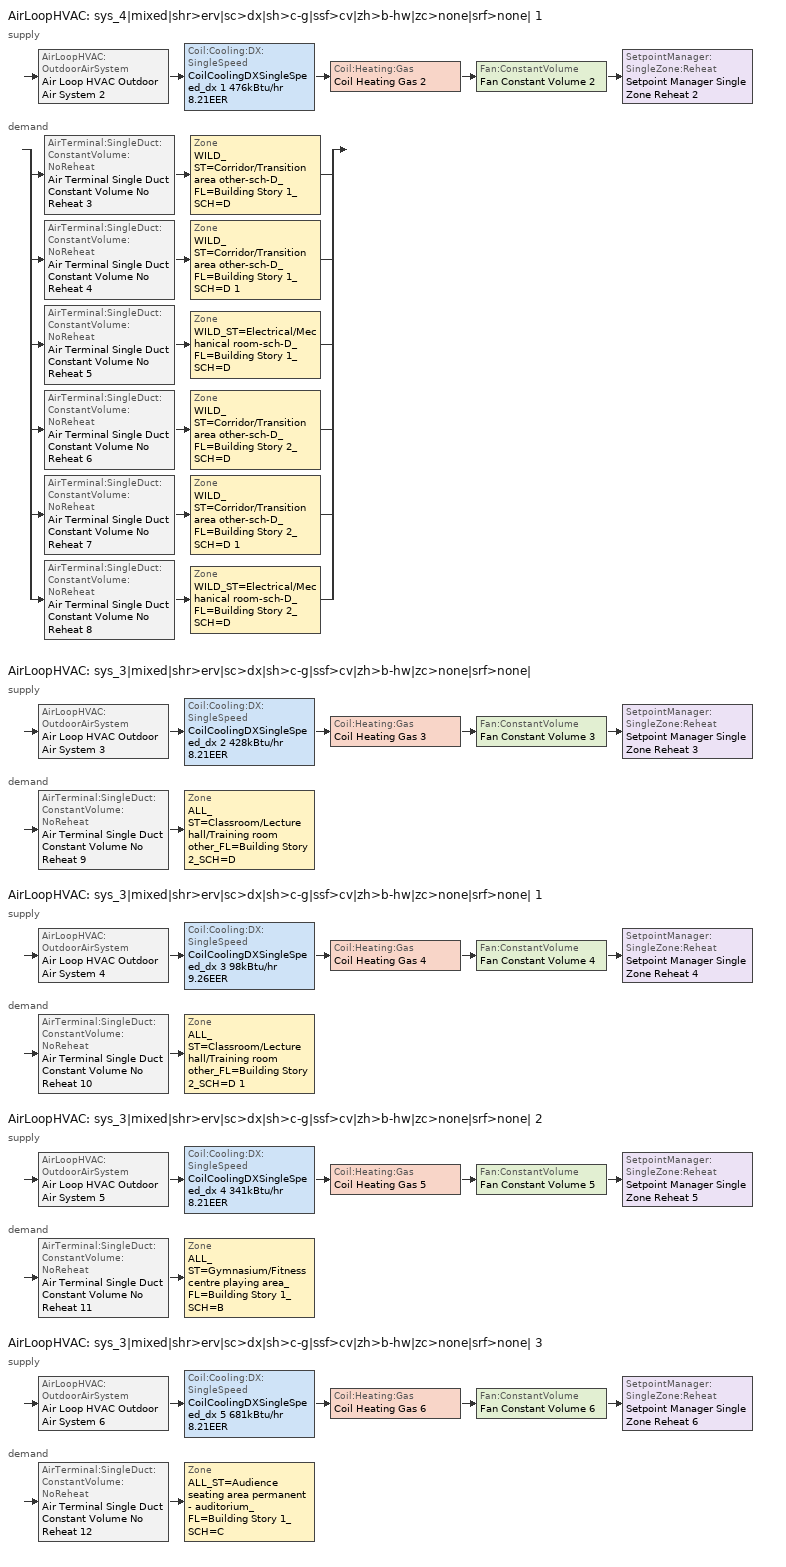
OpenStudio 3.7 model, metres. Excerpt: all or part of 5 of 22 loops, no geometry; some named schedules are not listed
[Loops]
AirLoopHVAC 'sys_4|mixed|shr>erv|sc>dx|sh>c-g|ssf>cv|zh>b-hw|zc>none|srf>none| 1'
 supply: AirLoopHVAC:OutdoorAirSystem 'Air Loop HVAC Outdoor Air System 2' > Coil:Cooling:DX:SingleSpeed 'CoilCoolingDXSingleSpeed_dx 1 476kBtu/hr 8.21EER' > Coil:Heating:Gas 'Coil Heating Gas 2' > Fan:ConstantVolume 'Fan Constant Volume 2' > SetpointManager:SingleZone:Reheat 'Setpoint Manager Single Zone Reheat 2'
 demand: split
  | AirTerminal:SingleDuct:ConstantVolume:NoReheat 'Air Terminal Single Duct Constant Volume No Reheat 3' > Zone 'WILD_ST=Corridor/Transition area other-sch-D_FL=Building Story 1_SCH=D'
  | AirTerminal:SingleDuct:ConstantVolume:NoReheat 'Air Terminal Single Duct Constant Volume No Reheat 4' > Zone 'WILD_ST=Corridor/Transition area other-sch-D_FL=Building Story 1_SCH=D 1'
  | AirTerminal:SingleDuct:ConstantVolume:NoReheat 'Air Terminal Single Duct Constant Volume No Reheat 5' > Zone 'WILD_ST=Electrical/Mechanical room-sch-D_FL=Building Story 1_SCH=D'
  | AirTerminal:SingleDuct:ConstantVolume:NoReheat 'Air Terminal Single Duct Constant Volume No Reheat 6' > Zone 'WILD_ST=Corridor/Transition area other-sch-D_FL=Building Story 2_SCH=D'
  | AirTerminal:SingleDuct:ConstantVolume:NoReheat 'Air Terminal Single Duct Constant Volume No Reheat 7' > Zone 'WILD_ST=Corridor/Transition area other-sch-D_FL=Building Story 2_SCH=D 1'
  | AirTerminal:SingleDuct:ConstantVolume:NoReheat 'Air Terminal Single Duct Constant Volume No Reheat 8' > Zone 'WILD_ST=Electrical/Mechanical room-sch-D_FL=Building Story 2_SCH=D'
AirLoopHVAC 'sys_3|mixed|shr>erv|sc>dx|sh>c-g|ssf>cv|zh>b-hw|zc>none|srf>none|'
 supply: AirLoopHVAC:OutdoorAirSystem 'Air Loop HVAC Outdoor Air System 3' > Coil:Cooling:DX:SingleSpeed 'CoilCoolingDXSingleSpeed_dx 2 428kBtu/hr 8.21EER' > Coil:Heating:Gas 'Coil Heating Gas 3' > Fan:ConstantVolume 'Fan Constant Volume 3' > SetpointManager:SingleZone:Reheat 'Setpoint Manager Single Zone Reheat 3'
 demand: AirTerminal:SingleDuct:ConstantVolume:NoReheat 'Air Terminal Single Duct Constant Volume No Reheat 9' > Zone 'ALL_ST=Classroom/Lecture hall/Training room other_FL=Building Story 2_SCH=D'
AirLoopHVAC 'sys_3|mixed|shr>erv|sc>dx|sh>c-g|ssf>cv|zh>b-hw|zc>none|srf>none| 1'
 supply: AirLoopHVAC:OutdoorAirSystem 'Air Loop HVAC Outdoor Air System 4' > Coil:Cooling:DX:SingleSpeed 'CoilCoolingDXSingleSpeed_dx 3 98kBtu/hr 9.26EER' > Coil:Heating:Gas 'Coil Heating Gas 4' > Fan:ConstantVolume 'Fan Constant Volume 4' > SetpointManager:SingleZone:Reheat 'Setpoint Manager Single Zone Reheat 4'
 demand: AirTerminal:SingleDuct:ConstantVolume:NoReheat 'Air Terminal Single Duct Constant Volume No Reheat 10' > Zone 'ALL_ST=Classroom/Lecture hall/Training room other_FL=Building Story 2_SCH=D 1'
AirLoopHVAC 'sys_3|mixed|shr>erv|sc>dx|sh>c-g|ssf>cv|zh>b-hw|zc>none|srf>none| 2'
 supply: AirLoopHVAC:OutdoorAirSystem 'Air Loop HVAC Outdoor Air System 5' > Coil:Cooling:DX:SingleSpeed 'CoilCoolingDXSingleSpeed_dx 4 341kBtu/hr 8.21EER' > Coil:Heating:Gas 'Coil Heating Gas 5' > Fan:ConstantVolume 'Fan Constant Volume 5' > SetpointManager:SingleZone:Reheat 'Setpoint Manager Single Zone Reheat 5'
 demand: AirTerminal:SingleDuct:ConstantVolume:NoReheat 'Air Terminal Single Duct Constant Volume No Reheat 11' > Zone 'ALL_ST=Gymnasium/Fitness centre playing area_FL=Building Story 1_SCH=B'
AirLoopHVAC 'sys_3|mixed|shr>erv|sc>dx|sh>c-g|ssf>cv|zh>b-hw|zc>none|srf>none| 3'
 supply: AirLoopHVAC:OutdoorAirSystem 'Air Loop HVAC Outdoor Air System 6' > Coil:Cooling:DX:SingleSpeed 'CoilCoolingDXSingleSpeed_dx 5 681kBtu/hr 8.21EER' > Coil:Heating:Gas 'Coil Heating Gas 6' > Fan:ConstantVolume 'Fan Constant Volume 6' > SetpointManager:SingleZone:Reheat 'Setpoint Manager Single Zone Reheat 6'
 demand: AirTerminal:SingleDuct:ConstantVolume:NoReheat 'Air Terminal Single Duct Constant Volume No Reheat 12' > Zone 'ALL_ST=Audience seating area permanent - auditorium_FL=Building Story 1_SCH=C'
[Sizing:Zone] Zone Cooling Design Supply Air Temperature Input Method=TemperatureDifference; Zone Cooling Design Supply Air Temperature {C}=14; Zone Cooling Design Supply Air Temperature Difference {deltaC}=11; Zone Heating Design Supply Air Temperature Input Method=TemperatureDifference; Zone Heating Design Supply Air Temperature {C}=40; Zone Heating Design Supply Air Temperature Difference {deltaC}=21; Zone Cooling Design Supply Air Humidity Ratio {kg-H2O/kg-air}=0.0085; Zone Heating Design Supply Air Humidity Ratio {kg-H2O/kg-air}=0.008; Zone Heating Sizing Factor=1.3; Zone Cooling Sizing Factor=1.1; Cooling Design Air Flow Method=DesignDay; Heating Design Air Flow Method=DesignDay; Account for Dedicated Outdoor Air System=No; Dedicated Outdoor Air System Control Strategy=NeutralSupplyAir; Dedicated Outdoor Air Low Setpoint Temperature for Design {C}=autosize; Dedicated Outdoor Air High Setpoint Temperature for Design {C}=autosize; Zone Load Sizing Method=Sensible Load Only No Latent Load; Zone Latent Cooling Design Supply Air Humidity Ratio Input Method=HumidityRatioDifference; Zone Cooling Design Supply Air Humidity Ratio Difference {kgWater/kgDryAir}=0.005; Zone Latent Heating Design Supply Air Humidity Ratio Input Method=HumidityRatioDifference; Zone Humidification Design Supply Air Humidity Ratio Difference {kgWater/kgDryAir}=0.005
ALL_ST=Classroom/Lecture hall/Training room other_FL=Building Story 2_SCH=D; ALL_ST=Classroom/Lecture hall/Training room other_FL=Building Story 2_SCH=D 1; ALL_ST=Gymnasium/Fitness centre playing area_FL=Building Story 1_SCH=B; ALL_ST=Audience seating area permanent - auditorium_FL=Building Story 1_SCH=C; WILD_ST=Corridor/Transition area other-sch-D_FL=Building Story 1_SCH=D; WILD_ST=Corridor/Transition area other-sch-D_FL=Building Story 1_SCH=D 1; WILD_ST=Electrical/Mechanical room-sch-D_FL=Building Story 1_SCH=D; WILD_ST=Corridor/Transition area other-sch-D_FL=Building Story 2_SCH=D; WILD_ST=Corridor/Transition area other-sch-D_FL=Building Story 2_SCH=D 1; WILD_ST=Electrical/Mechanical room-sch-D_FL=Building Story 2_SCH=D
[Zone equipment]
ALL_ST=Classroom/Lecture hall/Training room other_FL=Building Story 2_SCH=D: Zone HVAC Baseboard Convective Water 9, Air Terminal Single Duct Constant Volume No Reheat 9
ALL_ST=Classroom/Lecture hall/Training room other_FL=Building Story 2_SCH=D 1: Zone HVAC Baseboard Convective Water 10, Air Terminal Single Duct Constant Volume No Reheat 10
ALL_ST=Gymnasium/Fitness centre playing area_FL=Building Story 1_SCH=B: Zone HVAC Baseboard Convective Water 11, Air Terminal Single Duct Constant Volume No Reheat 11
ALL_ST=Audience seating area permanent - auditorium_FL=Building Story 1_SCH=C: Zone HVAC Baseboard Convective Water 12, Air Terminal Single Duct Constant Volume No Reheat 12
WILD_ST=Corridor/Transition area other-sch-D_FL=Building Story 1_SCH=D: Zone HVAC Baseboard Convective Water 3, Air Terminal Single Duct Constant Volume No Reheat 3
WILD_ST=Corridor/Transition area other-sch-D_FL=Building Story 1_SCH=D 1: Zone HVAC Baseboard Convective Water 4, Air Terminal Single Duct Constant Volume No Reheat 4
WILD_ST=Electrical/Mechanical room-sch-D_FL=Building Story 1_SCH=D: Zone HVAC Baseboard Convective Water 5, Air Terminal Single Duct Constant Volume No Reheat 5
WILD_ST=Corridor/Transition area other-sch-D_FL=Building Story 2_SCH=D: Zone HVAC Baseboard Convective Water 6, Air Terminal Single Duct Constant Volume No Reheat 6
WILD_ST=Corridor/Transition area other-sch-D_FL=Building Story 2_SCH=D 1: Zone HVAC Baseboard Convective Water 7, Air Terminal Single Duct Constant Volume No Reheat 7
WILD_ST=Electrical/Mechanical room-sch-D_FL=Building Story 2_SCH=D: Zone HVAC Baseboard Convective Water 8, Air Terminal Single Duct Constant Volume No Reheat 8
[AirLoopHVAC] Design Supply Air Flow Rate {m3/s}=autosize; Design Return Air Flow Fraction of Supply Air Flow=1
Name | Availability Schedule
sys_4|mixed|shr>erv|sc>dx|sh>c-g|ssf>cv|zh>b-hw|zc>none|srf>none| 1 | sys_4|mixed|shr>none|sc>dx|sh>c-g|ssf>cv|zh>b-hw|zc>none|srf>none| 1 Occ Sch
sys_3|mixed|shr>erv|sc>dx|sh>c-g|ssf>cv|zh>b-hw|zc>none|srf>none| | sys_3|mixed|shr>none|sc>dx|sh>c-g|ssf>cv|zh>b-hw|zc>none|srf>none| Occ Sch
sys_3|mixed|shr>erv|sc>dx|sh>c-g|ssf>cv|zh>b-hw|zc>none|srf>none| 1 | sys_3|mixed|shr>none|sc>dx|sh>c-g|ssf>cv|zh>b-hw|zc>none|srf>none| 1 Occ Sch
sys_3|mixed|shr>erv|sc>dx|sh>c-g|ssf>cv|zh>b-hw|zc>none|srf>none| 2 | sys_3|mixed|shr>none|sc>dx|sh>c-g|ssf>cv|zh>b-hw|zc>none|srf>none| 2 Occ Sch
sys_3|mixed|shr>erv|sc>dx|sh>c-g|ssf>cv|zh>b-hw|zc>none|srf>none| 3 | sys_3|mixed|shr>none|sc>dx|sh>c-g|ssf>cv|zh>b-hw|zc>none|srf>none| 3 Occ Sch
[Sizing:System] Type of Load to Size On=Sensible; Design Outdoor Air Flow Rate {m3/s}=Autosize; Central Heating Maximum System Air Flow Ratio=1; Preheat Design Temperature {C}=7; Preheat Design Humidity Ratio {kg-H2O/kg-Air}=0.008; Precool Design Temperature {C}=13; Precool Design Humidity Ratio {kg-H2O/kg-Air}=0.008; Central Cooling Design Supply Air Temperature {C}=13; Central Heating Design Supply Air Temperature {C}=43; Sizing Option=NonCoincident; 100% Outdoor Air in Cooling=No; 100% Outdoor Air in Heating=No; Central Cooling Design Supply Air Humidity Ratio {kg-H2O/kg-Air}=0.0085; Central Heating Design Supply Air Humidity Ratio {kg-H2O/kg-Air}=0.008; Cooling Design Air Flow Method=DesignDay; Cooling Design Air Flow Rate {m3/s}=0; Heating Design Air Flow Method=DesignDay; Heating Design Air Flow Rate {m3/s}=0; System Outdoor Air Method=ZoneSum; Zone Maximum Outdoor Air Fraction=1; Cooling Supply Air Flow Rate Per Floor Area {m3/s-m2}=0.00996765; Cooling Fraction of Autosized Cooling Supply Air Flow Rate=1; Cooling Supply Air Flow Rate Per Unit Cooling Capacity {m3/s-W}=3.94755e-05; Heating Supply Air Flow Rate Per Floor Area {m3/s-m2}=0.00996765; Heating Fraction of Autosized Heating Supply Air Flow Rate=1; Heating Fraction of Autosized Cooling Supply Air Flow Rate=1; Heating Supply Air Flow Rate Per Unit Heating Capacity {m3/s-W}=3.15882e-05; Cooling Design Capacity Method=CoolingDesignCapacity; Cooling Design Capacity {W}=autosize; Cooling Design Capacity Per Floor Area {W/m2}=234.7; Fraction of Autosized Cooling Design Capacity=1; Heating Design Capacity Method=HeatingDesignCapacity; Heating Design Capacity {W}=autosize; Heating Design Capacity Per Floor Area {W/m2}=157; Fraction of Autosized Heating Design Capacity=1; Central Cooling Capacity Control Method=OnOff; Occupant Diversity=autosize
sys_4|mixed|shr>erv|sc>dx|sh>c-g|ssf>cv|zh>b-hw|zc>none|srf>none| 1; sys_3|mixed|shr>erv|sc>dx|sh>c-g|ssf>cv|zh>b-hw|zc>none|srf>none|; sys_3|mixed|shr>erv|sc>dx|sh>c-g|ssf>cv|zh>b-hw|zc>none|srf>none| 1; sys_3|mixed|shr>erv|sc>dx|sh>c-g|ssf>cv|zh>b-hw|zc>none|srf>none| 2; sys_3|mixed|shr>erv|sc>dx|sh>c-g|ssf>cv|zh>b-hw|zc>none|srf>none| 3
[Fan:ConstantVolume] Availability Schedule=Always On Discrete; Fan Total Efficiency=0.39975; Pressure Rise {Pa}=640; Maximum Flow Rate {m3/s}=AutoSize; Motor Efficiency=0.615
Fan Constant Volume 2; Fan Constant Volume 3; Fan Constant Volume 4; Fan Constant Volume 5; Fan Constant Volume 6
[Coil:Cooling:DX:SingleSpeed] Availability Schedule=Always On Discrete; Rated Total Cooling Capacity {W}=autosize; Rated Sensible Heat Ratio=autosize; Rated Air Flow Rate {m3/s}=autosize; Rated Evaporator Fan Power Per Volume Flow Rate 2017 {W/(m3/s)}=773.3; Rated Evaporator Fan Power Per Volume Flow Rate 2023 {W/(m3/s)}=934.4; Total Cooling Capacity Function of Temperature Curve=DXCOOL-NECB2011-REF-CAPFT; Total Cooling Capacity Function of Flow Fraction Curve=DXCOOL-NECB2011-REF-CAPFFLOW; Energy Input Ratio Function of Temperature Curve=DXCOOL-NECB2011-REF-COOLEIRFT; Energy Input Ratio Function of Flow Fraction Curve=DXCOOL-NECB2011-REF-COOLEIRFFLOW; Part Load Fraction Correlation Curve=DXCOOL-NECB2011-REF-COOLPLFFPLR; Minimum Outdoor Dry-Bulb Temperature for Compressor Operation {C}=-25; Nominal Time for Condensate Removal to Begin {s}=0; Ratio of Initial Moisture Evaporation Rate and Steady State Latent Capacity=0; Maximum Cycling Rate {cycles/hr}=0; Latent Capacity Time Constant {s}=0; Condenser Type=AirCooled; Evaporative Condenser Effectiveness=0.9; Evaporative Condenser Air Flow Rate {m3/s}=autosize; Evaporative Condenser Pump Rated Power Consumption {W}=autosize; Crankcase Heater Capacity {W}=0; Maximum Outdoor Dry-Bulb Temperature for Crankcase Heater Operation {C}=10; Basin Heater Capacity {W/K}=0; Basin Heater Setpoint Temperature {C}=2
Name | Rated COP {W/W}
CoilCoolingDXSingleSpeed_dx 1 476kBtu/hr 8.21EER; CoilCoolingDXSingleSpeed_dx 2 428kBtu/hr 8.21EER; CoilCoolingDXSingleSpeed_dx 4 341kBtu/hr 8.21EER; CoilCoolingDXSingleSpeed_dx 5 681kBtu/hr 8.21EER | 2.87058
CoilCoolingDXSingleSpeed_dx 3 98kBtu/hr 9.26EER | 3.22027
[Coil:Heating:Gas] Availability Schedule=Always On Discrete; Gas Burner Efficiency=0.81; Nominal Capacity {W}=AutoSize; On Cycle Parasitic Electric Load {W}=0; Part Load Fraction Correlation Curve=FURNACE-EFFPLR-NECB2011; Off Cycle Parasitic Gas Load {W}=0
Coil Heating Gas 2; Coil Heating Gas 3; Coil Heating Gas 4; Coil Heating Gas 5; Coil Heating Gas 6
[Controller:OutdoorAir] Minimum Outdoor Air Flow Rate {m3/s}=autosize; Maximum Outdoor Air Flow Rate {m3/s}=Autosize; Economizer Control Type=DifferentialEnthalpy; Economizer Control Action Type=ModulateFlow; Lockout Type=NoLockout; Minimum Limit Type=FixedMinimum; High Humidity Control=No; Heat Recovery Bypass Control Type=BypassWhenOAFlowGreaterThanMinimum; Economizer Operation Staging=InterlockedWithMechanicalCooling
Name | Minimum Outdoor Air Schedule | Controller Mechanical Ventilation
Controller Outdoor Air 2 | sys_4|mixed|shr>none|sc>dx|sh>c-g|ssf>cv|zh>b-hw|zc>none|srf>none| 1 Occ Sch | Controller Mechanical Ventilation 2
Controller Outdoor Air 3 | sys_3|mixed|shr>none|sc>dx|sh>c-g|ssf>cv|zh>b-hw|zc>none|srf>none| Occ Sch | Controller Mechanical Ventilation 3
Controller Outdoor Air 4 | sys_3|mixed|shr>none|sc>dx|sh>c-g|ssf>cv|zh>b-hw|zc>none|srf>none| 1 Occ Sch | Controller Mechanical Ventilation 4
Controller Outdoor Air 5 | sys_3|mixed|shr>none|sc>dx|sh>c-g|ssf>cv|zh>b-hw|zc>none|srf>none| 2 Occ Sch | Controller Mechanical Ventilation 5
Controller Outdoor Air 6 | sys_3|mixed|shr>none|sc>dx|sh>c-g|ssf>cv|zh>b-hw|zc>none|srf>none| 3 Occ Sch | Controller Mechanical Ventilation 6
[Controller:MechanicalVentilation] Availability Schedule=Always On Discrete; System Outdoor Air Method=ZoneSum
Controller Mechanical Ventilation 2; Controller Mechanical Ventilation 3; Controller Mechanical Ventilation 4; Controller Mechanical Ventilation 5; Controller Mechanical Ventilation 6
[AirLoopHVAC:OutdoorAirSystem]
Name | Controller
Air Loop HVAC Outdoor Air System 2 | Controller Outdoor Air 2
Air Loop HVAC Outdoor Air System 3 | Controller Outdoor Air 3
Air Loop HVAC Outdoor Air System 4 | Controller Outdoor Air 4
Air Loop HVAC Outdoor Air System 5 | Controller Outdoor Air 5
Air Loop HVAC Outdoor Air System 6 | Controller Outdoor Air 6
[SetpointManager:SingleZone:Reheat] Minimum Supply Air Temperature {C}=13; Maximum Supply Air Temperature {C}=43
Name | Control Zone | Setpoint Node or NodeList
Setpoint Manager Single Zone Reheat 2 | WILD_ST=Corridor/Transition area other-sch-D_FL=Building Story 1_SCH=D | sys_4|mixed|shr>erv|sc>dx|sh>c-g|ssf>cv|zh>b-hw|zc>none|srf>none| 1 Supply Outlet Node
Setpoint Manager Single Zone Reheat 3 | ALL_ST=Classroom/Lecture hall/Training room other_FL=Building Story 2_SCH=D | sys_3|mixed|shr>erv|sc>dx|sh>c-g|ssf>cv|zh>b-hw|zc>none|srf>none| Supply Outlet Node
Setpoint Manager Single Zone Reheat 4 | ALL_ST=Classroom/Lecture hall/Training room other_FL=Building Story 2_SCH=D 1 | sys_3|mixed|shr>erv|sc>dx|sh>c-g|ssf>cv|zh>b-hw|zc>none|srf>none| 1 Supply Outlet Node
Setpoint Manager Single Zone Reheat 5 | ALL_ST=Gymnasium/Fitness centre playing area_FL=Building Story 1_SCH=B | sys_3|mixed|shr>erv|sc>dx|sh>c-g|ssf>cv|zh>b-hw|zc>none|srf>none| 2 Supply Outlet Node
Setpoint Manager Single Zone Reheat 6 | ALL_ST=Audience seating area permanent - auditorium_FL=Building Story 1_SCH=C | sys_3|mixed|shr>erv|sc>dx|sh>c-g|ssf>cv|zh>b-hw|zc>none|srf>none| 3 Supply Outlet Node
[AirTerminal:SingleDuct:ConstantVolume:NoReheat] Availability Schedule=Always On Discrete; Maximum Air Flow Rate {m3/s}=AutoSize
Air Terminal Single Duct Constant Volume No Reheat 3; Air Terminal Single Duct Constant Volume No Reheat 4; Air Terminal Single Duct Constant Volume No Reheat 5; Air Terminal Single Duct Constant Volume No Reheat 6; Air Terminal Single Duct Constant Volume No Reheat 7; Air Terminal Single Duct Constant Volume No Reheat 8; Air Terminal Single Duct Constant Volume No Reheat 9; Air Terminal Single Duct Constant Volume No Reheat 10; Air Terminal Single Duct Constant Volume No Reheat 11; Air Terminal Single Duct Constant Volume No Reheat 12
[Schedule:Ruleset]
Name | Default Day Schedule | Summer Design Day Schedule | Winter Design Day Schedule
sys_3|mixed|shr>none|sc>dx|sh>c-g|ssf>cv|zh>b-hw|zc>none|srf>none| Occ Sch | sys_3|mixed|shr>none|sc>dx|sh>c-g|ssf>cv|zh>b-hw|zc>none|srf>none| Occ Sch Default | sys_3|mixed|shr>none|sc>dx|sh>c-g|ssf>cv|zh>b-hw|zc>none|srf>none| Occ Sch Summer Design Day | sys_3|mixed|shr>none|sc>dx|sh>c-g|ssf>cv|zh>b-hw|zc>none|srf>none| Occ Sch Winter Design Day
sys_3|mixed|shr>none|sc>dx|sh>c-g|ssf>cv|zh>b-hw|zc>none|srf>none| 1 Occ Sch | sys_3|mixed|shr>none|sc>dx|sh>c-g|ssf>cv|zh>b-hw|zc>none|srf>none| 1 Occ Sch Default | sys_3|mixed|shr>none|sc>dx|sh>c-g|ssf>cv|zh>b-hw|zc>none|srf>none| 1 Occ Sch Summer Design Day | sys_3|mixed|shr>none|sc>dx|sh>c-g|ssf>cv|zh>b-hw|zc>none|srf>none| 1 Occ Sch Winter Design Day
sys_3|mixed|shr>none|sc>dx|sh>c-g|ssf>cv|zh>b-hw|zc>none|srf>none| 2 Occ Sch | sys_3|mixed|shr>none|sc>dx|sh>c-g|ssf>cv|zh>b-hw|zc>none|srf>none| 2 Occ Sch Default | sys_3|mixed|shr>none|sc>dx|sh>c-g|ssf>cv|zh>b-hw|zc>none|srf>none| 2 Occ Sch Summer Design Day | sys_3|mixed|shr>none|sc>dx|sh>c-g|ssf>cv|zh>b-hw|zc>none|srf>none| 2 Occ Sch Winter Design Day
sys_3|mixed|shr>none|sc>dx|sh>c-g|ssf>cv|zh>b-hw|zc>none|srf>none| 3 Occ Sch | sys_3|mixed|shr>none|sc>dx|sh>c-g|ssf>cv|zh>b-hw|zc>none|srf>none| 3 Occ Sch Default | sys_3|mixed|shr>none|sc>dx|sh>c-g|ssf>cv|zh>b-hw|zc>none|srf>none| 3 Occ Sch Summer Design Day | sys_3|mixed|shr>none|sc>dx|sh>c-g|ssf>cv|zh>b-hw|zc>none|srf>none| 3 Occ Sch Winter Design Day
sys_4|mixed|shr>none|sc>dx|sh>c-g|ssf>cv|zh>b-hw|zc>none|srf>none| 1 Occ Sch | sys_4|mixed|shr>none|sc>dx|sh>c-g|ssf>cv|zh>b-hw|zc>none|srf>none| 1 Occ Sch Default | sys_4|mixed|shr>none|sc>dx|sh>c-g|ssf>cv|zh>b-hw|zc>none|srf>none| 1 Occ Sch Summer Design Day | sys_4|mixed|shr>none|sc>dx|sh>c-g|ssf>cv|zh>b-hw|zc>none|srf>none| 1 Occ Sch Winter Design Day
[Schedule:Day]
sys_3|mixed|shr>none|sc>dx|sh>c-g|ssf>cv|zh>b-hw|zc>none|srf>none| Occ Sch Default; sys_3|mixed|shr>none|sc>dx|sh>c-g|ssf>cv|zh>b-hw|zc>none|srf>none| 1 Occ Sch Default; sys_4|mixed|shr>none|sc>dx|sh>c-g|ssf>cv|zh>b-hw|zc>none|srf>none| 1 Occ Sch Default: 9, 0, 0, 18, 0, 1, 19, 0, 0, 22, 0, 1, 24, 0, 0
sys_3|mixed|shr>none|sc>dx|sh>c-g|ssf>cv|zh>b-hw|zc>none|srf>none| Occ Sch Winter Design Day; sys_3|mixed|shr>none|sc>dx|sh>c-g|ssf>cv|zh>b-hw|zc>none|srf>none| Occ Sch Summer Design Day; sys_4|mixed|shr>none|sc>dx|sh>c-g|ssf>cv|zh>b-hw|zc>none|srf>none| 1 Occ Sch Winter Design Day; sys_4|mixed|shr>none|sc>dx|sh>c-g|ssf>cv|zh>b-hw|zc>none|srf>none| 1 Occ Sch Summer Design Day: 24, 0, 1
[Schedule:Rule] Rule Order=0; Apply Sunday=Yes; Apply Saturday=Yes; Date Specification Type=DateRange; Start Month=1; Start Day=1; End Month=12; End Day=31
Name | Schedule Ruleset | Day Schedule
Schedule Rule 83 | sys_3|mixed|shr>none|sc>dx|sh>c-g|ssf>cv|zh>b-hw|zc>none|srf>none| Occ Sch | Schedule Day 101
Schedule Rule 105 | sys_4|mixed|shr>none|sc>dx|sh>c-g|ssf>cv|zh>b-hw|zc>none|srf>none| 1 Occ Sch | Schedule Day 123
[Schedule:Constant]
Always On Discrete: Value=1
[Curve:Biquadratic] Minimum Value of x=13; Maximum Value of x=24; Minimum Value of y=24; Maximum Value of y=46
Name | Coefficient1 Constant | Coefficient2 x | Coefficient3 x**2 | Coefficient4 y | Coefficient5 y**2 | Coefficient6 x*y
DXCOOL-NECB2011-REF-CAPFT | 0.867905 | 0.0142459 | 0.00055436 | -0.0075575 | 3.3e-05 | -0.0001918
DXCOOL-NECB2011-REF-COOLEIRFT | 0.114171 | 0.0281822 | -0.0004199 | 0.0214108 | 0.000161028 | -0.000679104
[Curve:Quadratic] Minimum Value of x=0.5; Maximum Value of x=1.5
Name | Coefficient1 Constant | Coefficient2 x | Coefficient3 x**2
DXCOOL-NECB2011-REF-CAPFFLOW | 0.8 | 0.2 | 0
DXCOOL-NECB2011-REF-COOLEIRFFLOW | 1.1552 | -0.1808 | 0.0256
[Curve:Cubic] Maximum Value of x=1
Name | Coefficient1 Constant | Coefficient2 x | Coefficient3 x**2 | Coefficient4 x**3 | Minimum Value of x
DXCOOL-NECB2011-REF-COOLPLFFPLR | 0.0277 | 4.9151 | -8.184 | 4.2702 | 0.7
FURNACE-EFFPLR-NECB2011 | 0.722 | 0.8211 | -1.0396 | 0.5 | 0
